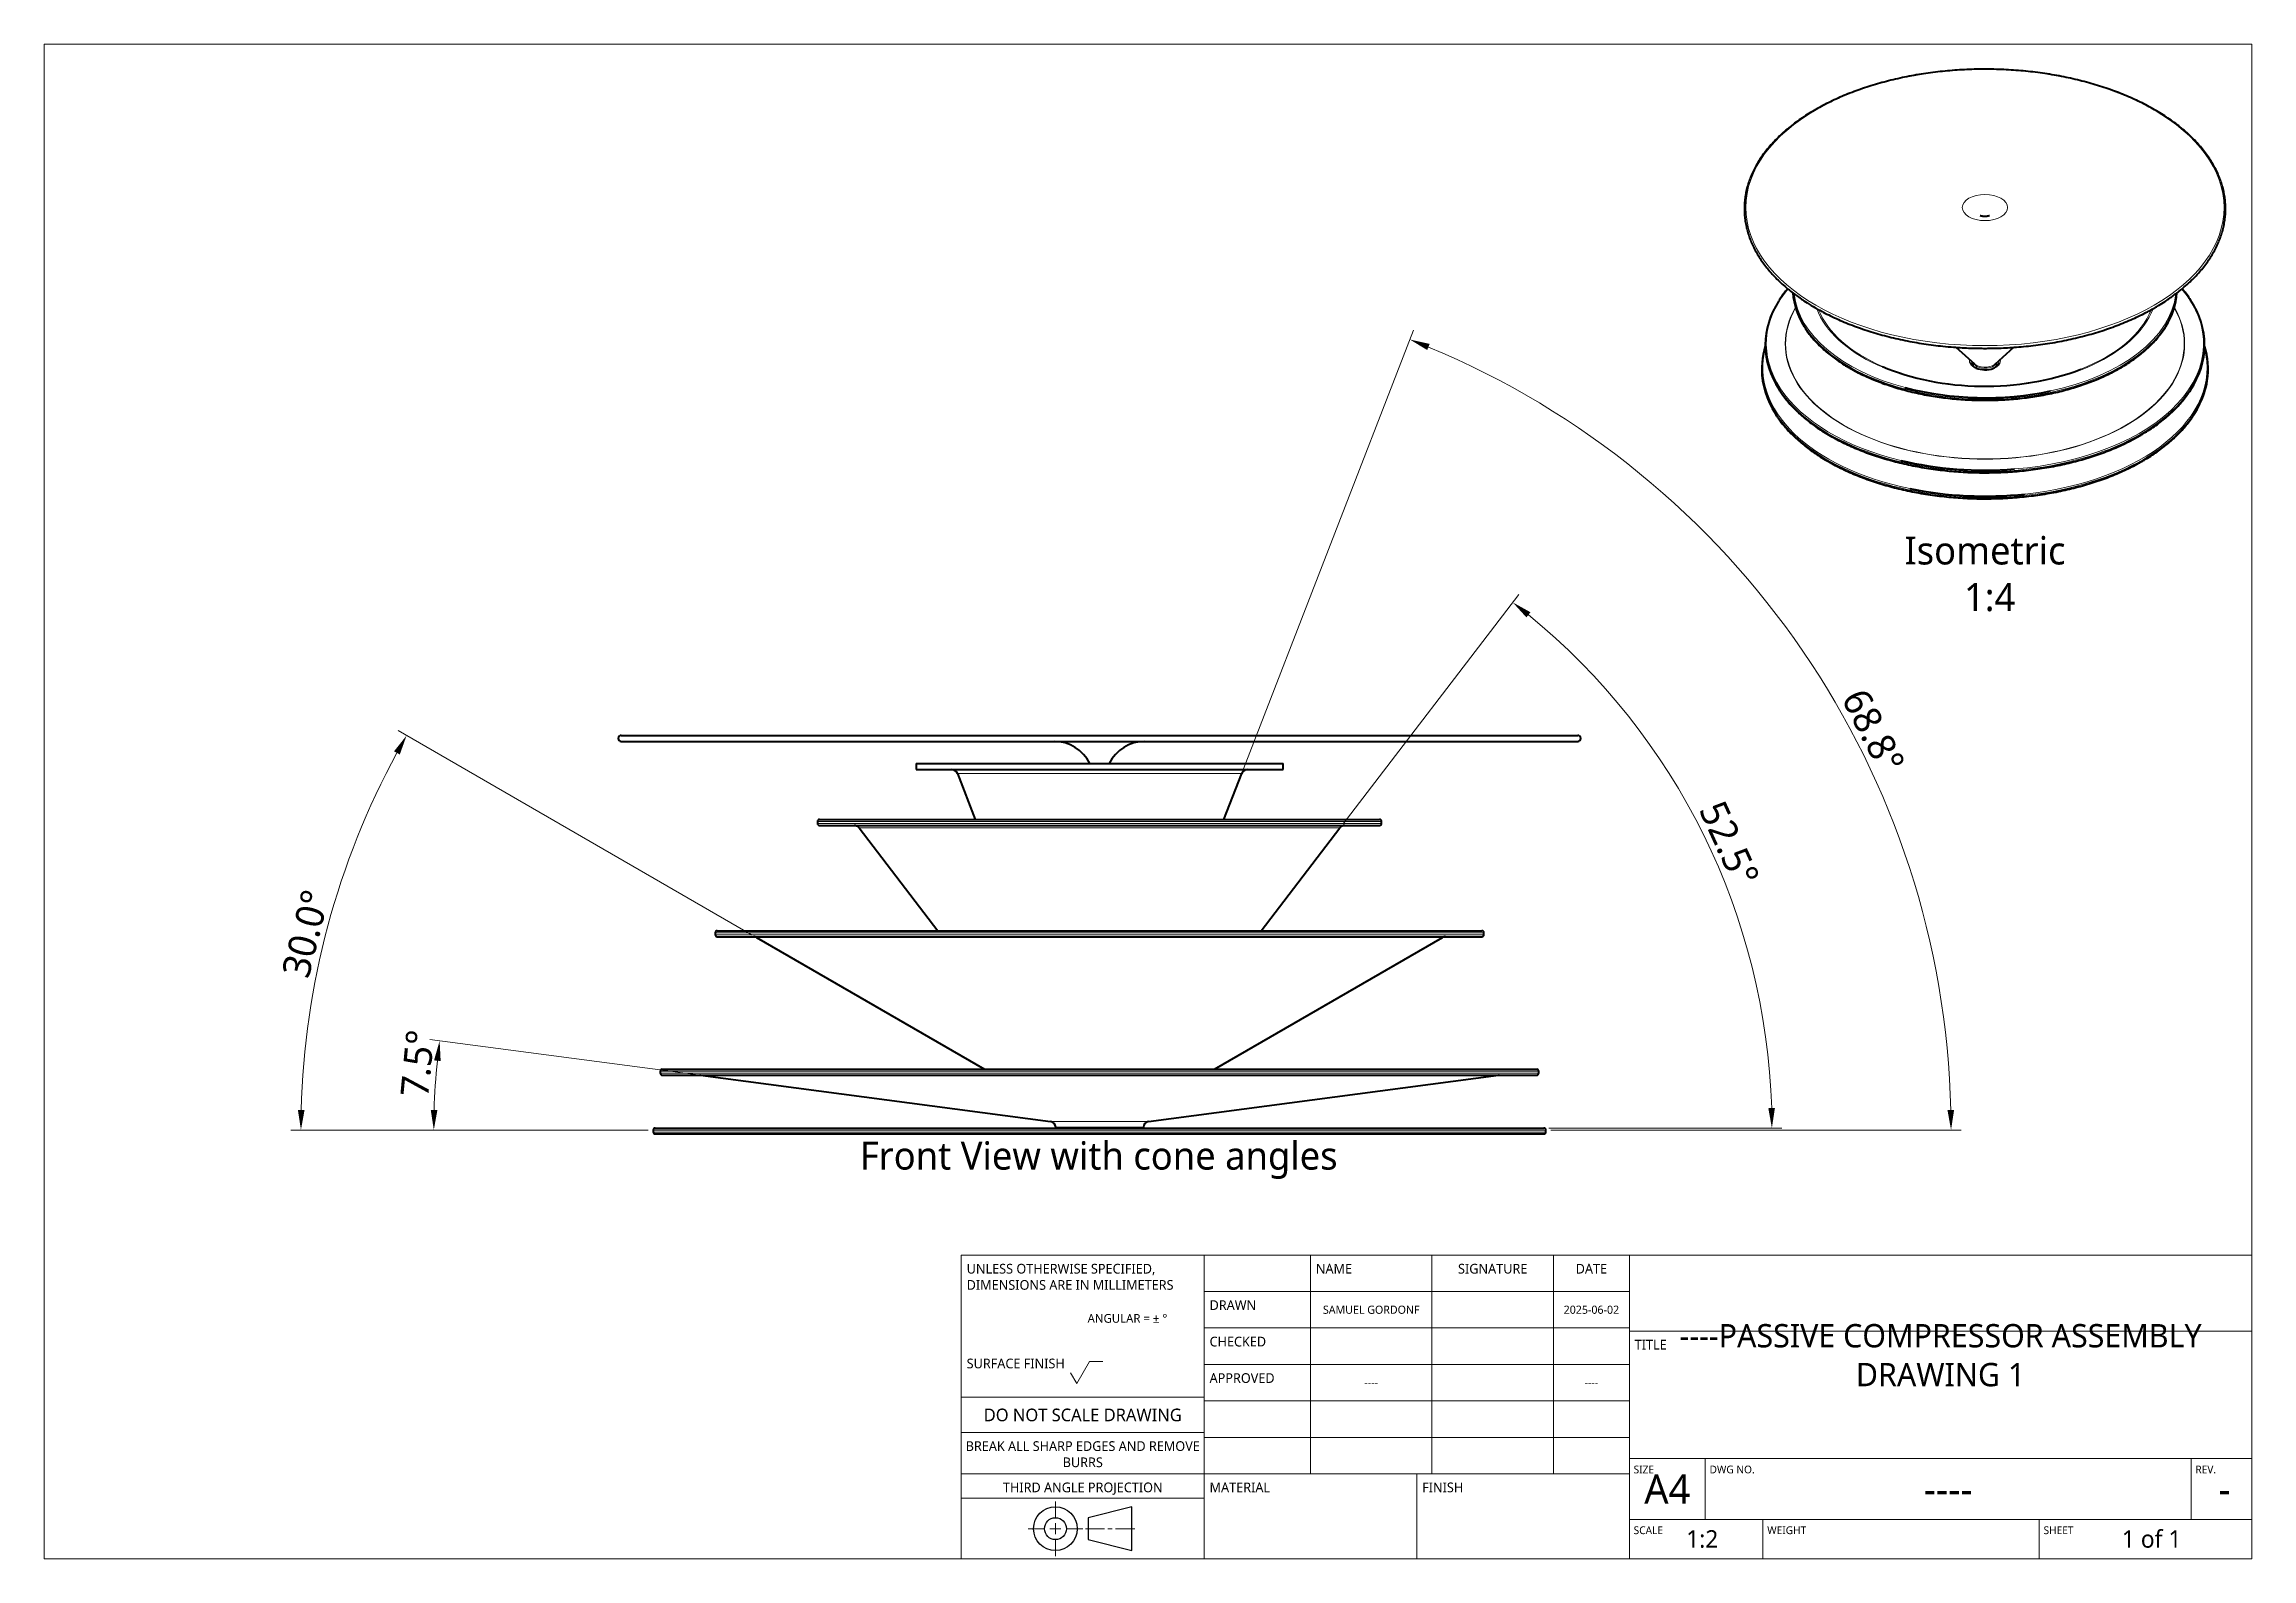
# Model space of a CAD drawing. Header units: millimetres. Extents: x 20 to 297, y 10 to 200.
import ezdxf

# ---------------------------------------------------------------- set-up
doc = ezdxf.new("R2010")
doc.units = ezdxf.units.MM
doc.header["$LTSCALE"] = 12.7
doc.header["$PDMODE"] = 33
doc.header["$PDSIZE"] = 1
for name, color, linetype, lineweight in [('ANNOTATION_TEXT', 7, 'Continuous', 25), ('BORDER_FRAME', 7, 'Continuous', 15), ('TANGENT_LINES', 7, 'Continuous', 15), ('TITLE_BLOCK', 7, 'Continuous', 15), ('Visible', 7, 'Continuous', 40)]:
    doc.layers.add(name, color=color, linetype=linetype, lineweight=lineweight)
doc.styles.add('Onshape-Standard', font='NotoSans-Regular.ttf')
doc.styles.add('Onshape-Standard-Dimension', font='')
doc.styles.add('Onshape-Standard-Fields', font='')
doc.styles.add('Onshape-Standard-NoteStyle', font='Noto Sans', dxfattribs={"height": 3.5})
doc.styles.add('Onshape-Standard-View-Label', font='NotoSans-Regular.ttf', dxfattribs={"height": 3.5})
doc.styles.get('Onshape-Standard-Dimension').set_extended_font_data('Noto Sans')
doc.styles.get('Onshape-Standard-Fields').set_extended_font_data('Noto Sans')
doc.dimstyles.new('Onshape-ISO-25$2', dxfattribs={"dimtxt": 3.5, "dimasz": 2.5, "dimexe": 1.25, "dimexo": 0.625, "dimtad": 1, "dimdsep": 46, "dimtxsty": 'Onshape-Standard-Dimension', "dimcen": 2.5, "dimclrd": 7, "dimclre": 7, "dimclrt": 7, "dimadec": 1, "dimazin": 0, "dimtfac": 1, "dimtmove": 0, "dimatfit": 3, "dimfxl": 0, "dimlwd": 13, "dimlwe": 13, "dimarcsym": 0})

# ---------------------------------------------------------------- blocks, each defined once
blk = doc.blocks.new('*D1')
at = {"layer": 'ANNOTATION_TEXT', "color": 7, "lineweight": 13}
for p, q in [((101.73, 70.74), (68.38, 75.13)), ((95.79, 63.79), (67.64, 63.79))]:
    blk.add_line(p, q, dxfattribs=at)
blk.add_arc((154.51, 63.79), 85.62, 174.173, 178.327, dxfattribs=at)
at = {"layer": 'ANNOTATION_TEXT', "color": 7}
for points in [[(69.75, 72.44), (68.92, 72.53), (69.62, 74.97)], [(68.51, 66.3), (69.34, 66.29), (68.89, 63.79)]]:
    blk.add_solid(points, dxfattribs=at)
at = {"layer": 'Defpoints', "color": 0}
for p in [(102.35, 70.66), (68.97, 67.53), (96.42, 63.79), (146.26, 64.88), (208.42, 63.79)]:
    blk.add_point(p, dxfattribs=at)
at = {"layer": 'ANNOTATION_TEXT', "color": 7, "insert": (66.86, 72.15), "char_height": 3.5, "attachment_point": 5, "rotation": 84.5505, "style": 'Onshape-Standard-Dimension'}
blk.add_mtext('7.5%%d', dxfattribs=at)
blk = doc.blocks.new('*D2')
at = {"layer": 'ANNOTATION_TEXT', "color": 7, "lineweight": 13}
for p, q in [((108.83, 88.25), (64.4, 113.9)), ((95.79, 63.79), (50.97, 63.79))]:
    blk.add_line(p, q, dxfattribs=at)
blk.add_arc((151.2, 63.79), 98.97, 151.4473, 178.5527, dxfattribs=at)
at = {"layer": 'ANNOTATION_TEXT', "color": 7}
for points in [[(64.62, 110.89), (63.9, 111.3), (65.48, 113.28)], [(51.84, 66.3), (52.67, 66.29), (52.22, 63.79)]]:
    blk.add_solid(points, dxfattribs=at)
at = {"layer": 'Defpoints', "color": 0}
for p in [(58.19, 97.64), (109.37, 87.94), (137.99, 71.42), (96.42, 63.79), (208.42, 63.79)]:
    blk.add_point(p, dxfattribs=at)
at = {"layer": 'ANNOTATION_TEXT', "color": 7, "insert": (52.83, 88.42), "char_height": 3.5, "attachment_point": 5, "rotation": 75.9461, "style": 'Onshape-Standard-Dimension'}
blk.add_mtext('30.0%%d', dxfattribs=at)
blk = doc.blocks.new('*D3')
at = {"layer": 'ANNOTATION_TEXT', "color": 7, "lineweight": 13}
for p, q in [((182.97, 102.19), (205.04, 130.96)), ((208.79, 64.04), (238.03, 64.04))]:
    blk.add_line(p, q, dxfattribs=at)
blk.add_arc((153.69, 64.04), 83.1, 1.7239, 50.7761, dxfattribs=at)
at = {"layer": 'ANNOTATION_TEXT', "color": 7}
for points in [[(206.49, 128.74), (205.98, 128.09), (204.27, 129.97)], [(236.33, 66.53), (237.16, 66.55), (236.78, 64.04)]]:
    blk.add_solid(points, dxfattribs=at)
at = {"layer": 'Defpoints', "color": 0}
for p in [(221.76, 111.7), (182.59, 101.7), (172.68, 88.79), (96.67, 64.04), (208.17, 64.04)]:
    blk.add_point(p, dxfattribs=at)
at = {"layer": 'ANNOTATION_TEXT', "color": 7, "insert": (231.42, 99.71), "char_height": 3.5, "attachment_point": 5, "rotation": 294.6529, "style": 'Onshape-Standard-Dimension'}
blk.add_mtext('52.5%%d', dxfattribs=at)
blk = doc.blocks.new('*D4')
at = {"layer": 'ANNOTATION_TEXT', "color": 7, "lineweight": 13}
for p, q in [((170.48, 109.1), (191.82, 164.11)), ((209.04, 63.79), (260.51, 63.79))]:
    blk.add_line(p, q, dxfattribs=at)
blk.add_arc((152.91, 63.79), 106.35, 1.3469, 67.4531, dxfattribs=at)
at = {"layer": 'ANNOTATION_TEXT', "color": 7}
for points in [[(193.84, 162.4), (193.53, 161.63), (191.36, 162.95)], [(258.81, 66.29), (259.64, 66.3), (259.26, 63.79)]]:
    blk.add_solid(points, dxfattribs=at)
at = {"layer": 'Defpoints', "color": 0}
for p in [(226.96, 140.12), (170.25, 108.52), (168.01, 102.74), (96.42, 63.79), (208.42, 63.79)]:
    blk.add_point(p, dxfattribs=at)
at = {"layer": 'ANNOTATION_TEXT', "color": 7, "insert": (249.49, 113.83), "char_height": 3.5, "attachment_point": 5, "rotation": 297.3851, "style": 'Onshape-Standard-Dimension'}
blk.add_mtext('68.8%%d', dxfattribs=at)

msp = doc.modelspace()

# ---------------------------------------------------------------- linework, layer by layer
at = {"layer": 'BORDER_FRAME'}
for p, q in [((20, 10), (20, 200)), ((20, 200), (297, 200)), ((297, 200), (297, 10)), ((297, 10), (20, 10))]:
    msp.add_line(p, q, dxfattribs=at)
at = {"layer": 'TANGENT_LINES'}
for p, q in [((170.2534, 108.5171), (134.5786, 108.5171)), ((117.0218, 102.4923), (187.8103, 102.4923)), ((117.0218, 102.2423), (187.8103, 102.2423)), ((182.5851, 101.6988), (122.2469, 101.6988)), ((104.1949, 88.5414), (200.6372, 88.5414)), ((104.1949, 88.2914), (200.6372, 88.2914)), ((195.4631, 87.9409), (109.3689, 87.9409)), ((97.301, 71.165), (207.531, 71.165)), ((97.301, 70.915), (207.531, 70.915)), ((202.4823, 70.6586), (102.3497, 70.6586)), ((96.416, 63.7914), (208.416, 63.7914)), ((146.2639, 64.8772), (158.5681, 64.8772)), ((157.916, 64.1336), (146.916, 64.1336)), ((96.416, 63.5414), (208.416, 63.5414))]:
    msp.add_line(p, q, dxfattribs=at)
for major_axis in [(-30, 0), (-2.8467, 0)]:
    msp.add_ellipse((263.5114, 179.5053), major_axis=major_axis, ratio=0.57735027, dxfattribs=at)
for centre, major_axis, start_param, end_param in [((263.5114, 162.4093), (-27.4325, 0), 5.83428159, 7.45876723), ((263.5114, 162.4093), (-27.4325, 0), 1.70663779, 3.59049944), ((263.5114, 162.4093), (-25.0575, 0), 5.96170411, 9.74625916), ((263.5114, 162.4067), (-25.0086, 0), 5.96531156, 9.74265171), ((263.5114, 169.5032), (-23.9856, 0), 0.06055819, 1.14028101), ((263.5114, 169.5032), (-21.6106, 0), 0.21713925, 2.92363954), ((263.5114, 169.4622), (-21.4231, 0), 0.22619185, 0.92702226), ((263.5114, 169.5032), (-23.9856, 0), 1.92065553, 3.08086306), ((263.5114, 169.4622), (-21.4231, 0), 2.16658748, 2.9149459), ((263.5114, 169.4011), (-24.1106, 0), 0.34531652, 2.79513637), ((263.5114, 169.2991), (-24.1106, 0), 0.34531652, 2.79513637), ((263.5114, 159.399), (-27.875, 0), 6.1304602, 7.50878281), ((263.5114, 159.399), (-27.875, 0), 1.752161, 3.29431777), ((263.5114, 160.2766), (-1.9375, 0), 6.14047864, 7.24468823), ((263.5114, 160.0114), (-1.75, 0), 6.05114466, 6.28872503), ((263.5114, 160.4), (-1.5775, 0), 0.57350801, 2.43477854), ((263.5114, 160.2766), (-1.9375, 0), 2.13404108, 3.28429932), ((263.5114, 160.0114), (-1.75, 0), 3.12948798, 3.3736333), ((263.5114, 162.3073), (-27.5575, 0), 0.35516532, 2.78153633), ((263.5114, 162.2052), (-27.5575, 0), 0.35516532, 2.78153633), ((263.5114, 159.297), (-28, 0), 0.35129393, 2.78096718), ((263.5114, 159.1949), (-28, 0), 0.35129393, 2.78096718)]:
    msp.add_ellipse(centre, major_axis=major_axis, ratio=0.57735027, start_param=start_param, end_param=end_param, dxfattribs=at)
at = {"layer": 'TANGENT_LINES', "extrusion": (0, 0, -1)}
msp.add_ellipse((263.5114, 160.2137), major_axis=(1.5, 0), ratio=0.57735027, start_param=0.21063787, end_param=2.93095478, dxfattribs=at)
at = {"layer": 'TITLE_BLOCK'}
for p, q in [((135.075, 10), (135.075, 48.1)), ((135.075, 48.1), (165.555, 48.1)), ((165.555, 10), (165.555, 48.1)), ((165.555, 48.1), (218.895, 48.1)), ((178.89, 20.668), (178.89, 48.1)), ((194.13, 20.668), (194.13, 48.1)), ((209.37, 20.668), (209.37, 48.1)), ((218.895, 10), (218.895, 48.1)), ((218.895, 48.1), (297, 48.1)), ((165.555, 43.528), (218.895, 43.528)), ((165.555, 38.956), (218.895, 38.956)), ((218.895, 38.575), (297, 38.575)), ((148.791, 33.3172), (149.553, 31.9974)), ((149.553, 31.9974), (151.1532, 34.769)), ((151.1532, 34.769), (152.8296, 34.769)), ((165.555, 34.384), (218.895, 34.384)), ((135.075, 30.2692), (165.555, 30.2692)), ((165.555, 29.812), (218.895, 29.812)), ((135.075, 25.8496), (165.555, 25.8496)), ((165.555, 25.24), (218.895, 25.24)), ((218.895, 22.573), (297, 22.573)), ((228.42, 14.953), (228.42, 22.573)), ((289.38, 14.953), (289.38, 22.573)), ((135.075, 20.668), (165.555, 20.668)), ((165.555, 20.668), (218.895, 20.668)), ((192.225, 10), (192.225, 20.668)), ((135.075, 17.62), (165.555, 17.62)), ((218.895, 14.953), (297, 14.953)), ((235.659, 10), (235.659, 14.953)), ((270.33, 10), (270.33, 14.953)), ((135.075, 10), (165.555, 10))]:
    msp.add_line(p, q, dxfattribs=at)
at = {"layer": 'TITLE_BLOCK', "lineweight": 15}
for p, q in [((146.886, 15.1511), (146.886, 17.2085)), ((146.886, 14.4653), (146.886, 13.0937)), ((145.5144, 13.7795), (143.457, 13.7795)), ((147.5718, 13.7795), (146.2002, 13.7795)), ((146.886, 12.4079), (146.886, 10.3505)), ((148.2576, 13.7795), (150.315, 13.7795)), ((153.0582, 13.7795), (150.6579, 13.7795)), ((154.0183, 13.7795), (153.4697, 13.7795)), ((154.4298, 13.7795), (156.8301, 13.7795))]:
    msp.add_line(p, q, dxfattribs=at)
at = {"layer": 'TITLE_BLOCK', "lineweight": 30}
for p, q in [((156.4872, 16.5227), (151.0008, 15.1511)), ((151.0008, 15.1511), (151.0008, 12.4079)), ((156.4872, 11.0363), (156.4872, 16.5227)), ((151.0008, 12.4079), (156.4872, 11.0363))]:
    msp.add_line(p, q, dxfattribs=at)
for radius in [2.7432, 1.3716]:
    msp.add_circle((146.886, 13.7795), radius, dxfattribs=at)
at = {"layer": 'Visible'}
for p, q in [((238.7562, 169.3236), (238.8165, 169.2738)), ((288.2082, 169.2753), (288.2651, 169.3224)), ((239.443, 168.776), (239.5904, 168.6641)), ((240.1598, 168.2485), (240.4932, 168.0167)), ((242.425, 166.8163), (242.6531, 166.6887)), ((284.5844, 166.8087), (284.8184, 166.9423)), ((286.5286, 168.016), (286.8627, 168.2483)), ((287.4293, 168.6617), (287.5882, 168.7824)), ((235.9539, 162.3073), (235.9539, 162.2052)), ((259.8741, 161.9726), (262.1863, 159.9059)), ((264.8365, 159.9059), (267.1474, 161.9714)), ((291.0689, 162.2052), (291.0689, 162.3073)), ((235.5114, 159.297), (235.5114, 159.1949)), ((262.0114, 160.0622), (262.0114, 159.5994)), ((264.5548, 159.3403), (264.5227, 159.3282)), ((265.0114, 159.5983), (265.0114, 160.0622)), ((291.5114, 159.1949), (291.5114, 159.297)), ((92.416, 113.2914), (212.416, 113.2914)), ((92.416, 112.5414), (212.416, 112.5414)), ((129.3929, 109.7459), (129.3929, 108.9959)), ((129.3929, 109.7459), (175.4391, 109.7459)), ((129.3929, 108.9959), (175.4391, 108.9959)), ((134.5786, 108.5171), (136.8186, 102.7423)), ((168.0135, 102.7423), (170.2534, 108.5171)), ((175.4391, 108.9959), (175.4391, 109.7459)), ((117.0218, 102.4923), (117.0218, 102.2423)), ((117.2718, 102.7423), (187.5603, 102.7423)), ((187.8103, 102.2423), (187.8103, 102.4923)), ((117.2718, 101.9923), (187.5603, 101.9923)), ((122.2469, 101.6988), (132.1512, 88.7914)), ((172.6809, 88.7914), (182.5851, 101.6988)), ((104.4449, 88.7914), (200.3872, 88.7914)), ((104.1949, 88.5414), (104.1949, 88.2914)), ((104.4449, 88.0414), (200.3872, 88.0414)), ((109.3689, 87.9409), (137.9925, 71.415)), ((166.8395, 71.415), (195.4631, 87.9409)), ((200.6372, 88.2914), (200.6372, 88.5414)), ((97.301, 71.165), (97.301, 70.915)), ((97.551, 71.415), (207.281, 71.415)), ((97.551, 70.665), (207.281, 70.665)), ((102.3497, 70.6586), (146.2639, 64.8772)), ((158.5681, 64.8772), (202.4823, 70.6586)), ((207.531, 70.915), (207.531, 71.165)), ((96.416, 63.7914), (96.416, 63.5414)), ((96.666, 64.0414), (208.166, 64.0414)), ((146.916, 64.1336), (146.916, 64.0414)), ((157.916, 64.0414), (157.916, 64.1336)), ((208.416, 63.5414), (208.416, 63.7914)), ((96.666, 63.2914), (208.166, 63.2914))]:
    msp.add_line(p, q, dxfattribs=at)
for centre, radius, start, end in [((252.9172, 186.3787), 22.1677, 230.4989, 232.5671), ((274.0051, 186.5052), 22.3293, 307.467235, 309.499647), ((253.8572, 187.6136), 23.7197, 233.024483, 234.727388), ((263.4996, 213.6073), 51.7629, 265.983392, 268.324646), ((263.5106, 213.925), 52.0808, 268.322815, 269.588241), ((263.5114, 213.9918), 52.1477, 269.587875, 270.412128), ((263.5121, 213.9295), 52.0853, 270.411817, 271.677563), ((263.5227, 213.6179), 51.7736, 271.676025, 274.014604), ((262.9325, 160.7384), 1.4681, 231.397583, 244.084146), ((263.8777, 161.1259), 1.9097, 290.76707, 299.793197), ((92.416, 112.9164), 0.375, 90, 270), ((146.7226, 107.5414), 5, 26.162226, 90), ((158.1095, 107.5414), 5, 90, 153.837774), ((212.416, 112.9164), 0.375, 270, 90), ((133.8794, 108.2459), 0.75, 21.2, 90), ((170.9527, 108.2459), 0.75, 90, 158.8), ((117.2718, 102.4923), 0.25, 90, 180), ((187.5603, 102.4923), 0.25, 0, 90), ((117.2718, 102.2423), 0.25, 180, 270), ((121.6519, 101.2423), 0.75, 37.5, 90), ((183.1801, 101.2423), 0.75, 90, 142.5), ((187.5603, 102.2423), 0.25, 270, 0), ((104.4449, 88.5414), 0.25, 90, 180), ((200.3872, 88.5414), 0.25, 0, 90), ((104.4449, 88.2914), 0.25, 180, 270), ((108.9939, 87.2914), 0.75, 60, 90), ((195.8381, 87.2914), 0.75, 90, 120), ((200.3872, 88.2914), 0.25, 270, 0), ((97.551, 71.165), 0.25, 90, 180), ((97.551, 70.915), 0.25, 180, 270), ((102.2518, 69.915), 0.75, 82.5, 90), ((202.5802, 69.915), 0.75, 90, 97.5), ((207.281, 71.165), 0.25, 0, 90), ((207.281, 70.915), 0.25, 270, 0), ((96.666, 63.7914), 0.25, 90, 180), ((146.166, 64.1336), 0.75, 0, 82.5), ((158.666, 64.1336), 0.75, 97.5, 180), ((208.166, 63.7914), 0.25, 0, 90), ((96.666, 63.5414), 0.25, 180, 270), ((208.166, 63.5414), 0.25, 270, 0)]:
    msp.add_arc(centre, radius, start, end, dxfattribs=at)
for centre, major_axis, start_param, end_param in [((263.5114, 162.3073), (-27.5575, 0), 5.9295079, 6.63835063), ((263.5114, 169.2991), (-24.1106, 0), 0.03677221, 0.34531652), ((263.5114, 169.4011), (-24.1106, 0), 0.04481566, 0.34531652), ((263.5114, 169.2991), (-24.1106, 0), 2.79513637, 3.10448835), ((263.5114, 169.4011), (-24.1106, 0), 2.79513637, 3.09648008), ((263.5114, 162.3073), (-27.5575, 0), 2.78153633, 3.5009862), ((263.5114, 159.297), (-28, 0), 6.10514576, 6.63447923), ((263.5114, 162.2052), (-27.5575, 0), 0, 0.35516532), ((263.5114, 162.2052), (-27.5575, 0), 2.78153633, 3.14159265), ((263.5114, 159.297), (-28, 0), 2.78096718, 3.3196322), ((263.5114, 159.1949), (-28, 0), 0, 0.35129393), ((263.5114, 169.4622), (-21.4231, 0), 0.92702226, 2.16658748), ((263.5114, 160.2766), (-1.9375, 0), 0.96150292, 2.13404108), ((263.5114, 160.4), (-1.5775, 0), 2.43477854, 2.56808465), ((263.5114, 159.0928), (-1.75, 0), 3.66579953, 3.68269218), ((263.5114, 159.1949), (-28, 0), 2.78096718, 3.14159265), ((263.5114, 169.5032), (-23.9856, 0), 1.14028101, 1.92065553), ((263.5114, 162.4093), (-27.4325, 0), 1.17558192, 1.70663779), ((263.5114, 159.399), (-27.875, 0), 1.2255975, 1.752161)]:
    msp.add_ellipse(centre, major_axis=major_axis, ratio=0.57735027, start_param=start_param, end_param=end_param, dxfattribs=at)
for points, knots in [([(288.2651, 169.3224), (288.2978, 169.3493), (288.4072, 169.4394), (289.1139, 170.0541), (289.6976, 170.6247), (290.3039, 171.2653), (290.848, 171.905), (291.351, 172.5613), (291.8061, 173.2281), (292.214, 173.9055), (292.5738, 174.592), (292.8849, 175.2866), (293.1467, 175.9879), (293.3588, 176.6948), (293.5209, 177.406), (293.6328, 178.1203), (293.6943, 178.8365), (293.7053, 179.5534), (293.666, 180.2698), (293.5763, 180.9846), (293.4364, 181.6965), (293.2466, 182.4045), (293.0071, 183.1074), (292.7184, 183.8039), (292.3808, 184.4931), (291.9949, 185.1737), (291.5614, 185.8445), (291.081, 186.5045), (290.5544, 187.1524), (289.9825, 187.7872), (289.3665, 188.4078), (288.7072, 189.0132), (288.0058, 189.6023), (287.2636, 190.1742), (286.4817, 190.7278), (285.6616, 191.2623), (284.8045, 191.7769), (283.912, 192.2706), (282.9856, 192.7426), (282.0268, 193.1922), (281.0372, 193.6187), (280.0185, 194.0213), (278.9723, 194.3994), (277.9005, 194.7525), (276.8047, 195.0798), (275.6869, 195.3809), (274.5488, 195.6553), (273.3924, 195.9026), (272.2196, 196.1223), (271.0323, 196.3141), (269.8326, 196.4777), (268.6223, 196.6128), (267.4036, 196.7192), (266.1784, 196.7967), (264.9488, 196.8452), (263.7168, 196.8646), (262.4844, 196.8549), (261.2538, 196.8161), (260.0269, 196.7483), (258.8058, 196.6515), (257.5925, 196.5259), (256.389, 196.3718), (255.1974, 196.1894), (254.0196, 195.9789), (252.8576, 195.7408), (251.7132, 195.4754), (250.5884, 195.1831), (249.4852, 194.8645), (248.4052, 194.52), (247.3502, 194.1502), (246.3222, 193.7556), (245.3227, 193.337), (244.3534, 192.895), (243.416, 192.4304), (242.5119, 191.9438), (241.6428, 191.436), (240.8101, 190.908), (240.0151, 190.3605), (239.2593, 189.7944), (238.5439, 189.2106), (237.8701, 188.6102), (237.2391, 187.9941), (236.6521, 187.3633), (236.1099, 186.7189), (235.6136, 186.0619), (235.1641, 185.3936), (234.762, 184.7151), (234.4082, 184.0274), (234.1031, 183.332), (233.8474, 182.6299), (233.6414, 181.9224), (233.4855, 181.2108), (233.3798, 180.4962), (233.3245, 179.7799), (233.3196, 179.063), (233.3652, 178.3467), (233.461, 177.6322), (233.607, 176.9206), (233.803, 176.2132), (234.0485, 175.5111), (234.3433, 174.8154), (234.6868, 174.1272), (235.0786, 173.4477), (235.5178, 172.7783), (236.0044, 172.1194), (236.5351, 171.4742), (237.1179, 170.8364), (237.7185, 170.2354), (238.3897, 169.6298), (238.6481, 169.4139), (238.7562, 169.3236)], [0, 0, 0, 0, 0.00391829, 0.01313923, 0.02225423, 0.03126414, 0.0401707, 0.04897667, 0.05768586, 0.06630324, 0.07483497, 0.08328846, 0.09167236, 0.09999654, 0.10827199, 0.11651071, 0.12472549, 0.13292968, 0.14113694, 0.14936062, 0.15761394, 0.16590957, 0.17425931, 0.18267389, 0.19116283, 0.19973438, 0.20839547, 0.21715174, 0.22600758, 0.23496626, 0.24402996, 0.25319988, 0.26247637, 0.27185898, 0.28134656, 0.29093734, 0.30062899, 0.31041867, 0.32030314, 0.33027878, 0.34034165, 0.3504875, 0.36071181, 0.37100985, 0.38137668, 0.39180718, 0.4022961, 0.41283803, 0.42342745, 0.43405876, 0.44472626, 0.45542418, 0.46614671, 0.47688797, 0.48764208, 0.4984031, 0.5091651, 0.51992215, 0.53066831, 0.54139768, 0.55210437, 0.56278256, 0.57342646, 0.58403034, 0.59458859, 0.60509564, 0.61554607, 0.62593458, 0.636256, 0.64650535, 0.65667783, 0.66676888, 0.67677418, 0.68668971, 0.69651175, 0.70623699, 0.71586251, 0.7253859, 0.73480521, 0.74411915, 0.75332707, 0.7624291, 0.77142621, 0.78032025, 0.78911411, 0.79781174, 0.80641824, 0.81493995, 0.8233844, 0.83176041, 0.84007799, 0.84834827, 0.85658334, 0.8647961, 0.87299994, 0.8812085, 0.88943512, 0.89769297, 0.90599463, 0.91435177, 0.922775, 0.93127366, 0.93985586, 0.94852836, 0.95729663, 0.96616495, 0.97513643, 0.98421312, 0.99339613, 1, 1, 1, 1]), ([(264.1034, 178.4855), (264.1, 178.4838), (264.0898, 178.4787), (264.0354, 178.4572), (263.948, 178.4319), (263.8234, 178.4063), (263.6722, 178.3882), (263.5046, 178.3817), (263.3348, 178.3893), (263.1795, 178.4094), (263.0518, 178.4377), (262.9687, 178.4635), (262.9231, 178.4835), (262.92, 178.4851), (262.9194, 178.4855)], [0, 0, 0, 0, 0.03274765, 0.09872175, 0.18474431, 0.28505913, 0.39517724, 0.51070683, 0.62703976, 0.73890187, 0.84055815, 0.92560633, 0.98441095, 1, 1, 1, 1]), ([(238.7566, 169.3272), (238.7104, 169.2721), (238.5816, 169.1184), (238.1364, 168.5646), (237.6905, 167.8904), (237.6739, 167.8639), (237.6715, 167.8601)], [0, 0, 0, 0, 0.20572055, 0.57427403, 0.93856887, 1, 1, 1, 1]), ([(289.2959, 167.946), (289.2041, 168.0852), (289.0016, 168.3919), (288.5267, 169.0174), (288.3438, 169.2349), (288.2678, 169.3253)], [0, 0, 0, 0, 0.32678656, 0.72021035, 1, 1, 1, 1]), ([(240.4932, 168.0167), (240.533, 167.9895), (240.6659, 167.8986), (241.4478, 167.3813), (242.3041, 166.8843), (242.4008, 166.8299), (242.425, 166.8163)], [0, 0, 0, 0, 0.15404701, 0.51423882, 0.87820199, 1, 1, 1, 1]), ([(242.6531, 166.6887), (242.8307, 166.5913), (243.2336, 166.3704), (244.1686, 165.8972), (245.1117, 165.4607), (246.1103, 165.0343), (247.131, 164.6354), (248.1808, 164.2601), (249.2556, 163.9103), (250.3542, 163.5861), (251.4746, 163.2883), (252.6152, 163.0171), (253.7731, 162.7733), (254.9501, 162.5568), (256.13, 162.3691), (257.3649, 162.2066), (258.4499, 162.0838), (259.7427, 161.9802), (259.8497, 161.9731), (259.8739, 161.9715)], [0, 0, 0, 0, 0.04681698, 0.10615043, 0.16602774, 0.22642498, 0.28731649, 0.34867505, 0.4104721, 0.47267789, 0.53526165, 0.59819168, 0.66143553, 0.72496006, 0.78873156, 0.85271581, 0.91687822, 0.98118384, 1, 1, 1, 1]), ([(267.1474, 161.9714), (267.554, 162.0028), (268.3667, 162.0654), (269.5787, 162.1961), (270.7808, 162.3533), (271.9708, 162.5393), (273.1468, 162.7531), (274.3068, 162.9947), (275.4488, 163.2634), (276.571, 163.5589), (277.6716, 163.8808), (278.7485, 164.2284), (279.8005, 164.6014), (280.8241, 164.9984), (281.8239, 165.4219), (282.7748, 165.8592), (283.7114, 166.329), (284.1586, 166.5733), (284.3624, 166.6846)], [0, 0, 0, 0, 0.06529833, 0.13048499, 0.19549368, 0.26028925, 0.32483691, 0.38910241, 0.45305206, 0.51665286, 0.5798726, 0.64267999, 0.7050448, 0.766938, 0.82833193, 0.88920051, 0.94951944, 1, 1, 1, 1]), ([(284.3624, 166.6846), (284.4531, 166.7353), (284.5664, 166.7985), (284.5814, 166.807), (284.5844, 166.8087)], [0, 0, 0, 0, 0.80143621, 1, 1, 1, 1]), ([(284.8184, 166.9423), (284.954, 167.0208), (285.2749, 167.2064), (286.1121, 167.7321), (286.4062, 167.9326), (286.5286, 168.016)], [0, 0, 0, 0, 0.2991593, 0.70822137, 1, 1, 1, 1]), ([(286.8627, 168.2483), (286.8743, 168.2563), (286.9244, 168.2913), (287.2098, 168.5007), (287.4293, 168.6617)], [0, 0, 0, 0, 0.23080356, 1, 1, 1, 1]), ([(240.8356, 164.5455), (240.8378, 164.5419), (240.8525, 164.5175), (241.2818, 163.8608), (241.6767, 163.3598), (242.1833, 162.7646), (242.7165, 162.2123), (243.2981, 161.667), (243.9206, 161.1399), (244.5844, 160.6294), (245.2876, 160.1373), (246.0289, 159.6644), (246.8066, 159.2117), (247.6191, 158.7802), (248.4647, 158.3707), (249.3416, 157.9841), (250.248, 157.6212), (251.1821, 157.2827), (252.1418, 156.9692), (253.1251, 156.6816), (254.1301, 156.4202), (255.1545, 156.1857), (256.1964, 155.9785), (257.2535, 155.7991), (258.3235, 155.6478), (259.4044, 155.5249), (260.4938, 155.4308), (261.5895, 155.3655), (262.6892, 155.3292), (263.7906, 155.3221), (264.8915, 155.344), (265.9894, 155.395), (267.0822, 155.4749), (268.1676, 155.5836), (269.2432, 155.7209), (270.307, 155.8865), (271.3566, 156.0801), (272.3899, 156.3011), (273.4047, 156.5493), (274.3989, 156.8241), (275.3705, 157.1249), (276.3175, 157.4512), (277.2375, 157.802), (278.1304, 158.1776), (278.9873, 158.574), (279.818, 158.9944), (280.3006, 159.2668), (280.5343, 159.3987)], [0, 0, 0, 0, 0.00329618, 0.02271931, 0.04238516, 0.06230476, 0.08248563, 0.10293211, 0.12364571, 0.14462541, 0.16586798, 0.18736824, 0.2091193, 0.23111275, 0.25333896, 0.2757872, 0.29844577, 0.32130211, 0.34434296, 0.36755441, 0.39092204, 0.41443093, 0.43806581, 0.46181104, 0.48565073, 0.50956876, 0.5335488, 0.55757441, 0.58162905, 0.60569609, 0.62975891, 0.65380084, 0.67780531, 0.7017558, 0.72563594, 0.74942952, 0.77312052, 0.79669319, 0.82013207, 0.8434221, 0.86654861, 0.88949747, 0.91225511, 0.93480867, 0.95714607, 0.97925615, 1, 1, 1, 1]), ([(280.5343, 159.3987), (280.6587, 159.4711), (280.9532, 159.6422), (281.7032, 160.1148), (282.3873, 160.5927), (283.0598, 161.1056), (283.684, 161.631), (284.269, 162.1755), (284.8061, 162.7283), (285.3137, 163.3192), (285.7209, 163.8346), (286.1454, 164.4773), (286.1723, 164.5215), (286.1778, 164.5305)], [0, 0, 0, 0, 0.07682945, 0.18178829, 0.28550004, 0.38793546, 0.48907878, 0.58892503, 0.68748135, 0.78476836, 0.88082161, 0.97569302, 1, 1, 1, 1]), ([(262.0165, 159.5911), (262.0017, 159.603), (261.9639, 159.6335), (261.8537, 159.7499), (261.7924, 159.8528), (261.7622, 159.9612), (261.7617, 159.9951), (261.7614, 160.0085)], [0, 0, 0, 0, 0.16483482, 0.42109635, 0.65189482, 0.86332626, 1, 1, 1, 1]), ([(262.4333, 159.354), (262.3823, 159.3763), (262.3119, 159.4071), (262.2954, 159.4156), (262.2909, 159.4179)], [0, 0, 0, 0, 0.72451474, 1, 1, 1, 1]), ([(265.0072, 159.5918), (265.0021, 159.5874), (264.9831, 159.5711), (264.8926, 159.5119), (264.8265, 159.4686)], [0, 0, 0, 0, 0.2693538, 1, 1, 1, 1]), ([(265.2613, 160.0045), (265.2586, 159.9752), (265.2528, 159.9126), (265.2038, 159.804), (265.1223, 159.6931), (265.0462, 159.6262), (265.0072, 159.5918)], [0, 0, 0, 0, 0.21377108, 0.45672011, 0.7207548, 1, 1, 1, 1]), ([(237.6858, 156.6299), (237.7253, 156.5684), (237.8334, 156.3998), (238.2891, 155.7528), (238.7652, 155.1656), (239.3135, 154.5501), (239.8987, 153.9599), (240.5291, 153.3819), (241.201, 152.8209), (241.9137, 152.277), (242.6659, 151.7514), (243.4562, 151.2449), (244.283, 150.7586), (245.1449, 150.2933), (246.0402, 149.8498), (246.9674, 149.429), (247.9248, 149.0315), (248.9105, 148.6581), (249.9228, 148.3095), (250.9599, 147.9862), (252.0199, 147.689), (253.1007, 147.4182), (254.2006, 147.1744), (255.3173, 146.958), (256.449, 146.7694), (257.5936, 146.609), (258.7489, 146.477), (259.9129, 146.3736), (261.0835, 146.2992), (262.2585, 146.2537), (263.4357, 146.2372), (264.6131, 146.2499), (265.7885, 146.2917), (266.9597, 146.3624), (268.1247, 146.4621), (269.2812, 146.5904), (270.4272, 146.7472), (271.5607, 146.9322), (272.6795, 147.145), (273.7816, 147.3853), (274.865, 147.6526), (275.9277, 147.9465), (276.9679, 148.2665), (277.9833, 148.6117), (278.9732, 148.9824), (279.9317, 149.3753), (280.8725, 149.7987), (281.7368, 150.2192), (282.6144, 150.6918), (282.8718, 150.8402), (282.9716, 150.8977)], [0, 0, 0, 0, 0.01050418, 0.02874854, 0.04720966, 0.06589538, 0.08481097, 0.10395933, 0.12334127, 0.14295569, 0.16279985, 0.18286949, 0.20315906, 0.2236618, 0.24437003, 0.26527519, 0.28636791, 0.30763819, 0.32907541, 0.35066844, 0.37240573, 0.3942753, 0.41626487, 0.43836185, 0.46055343, 0.48282657, 0.50516808, 0.52756462, 0.55000274, 0.57246891, 0.59494956, 0.61743107, 0.63989984, 0.66234225, 0.68474479, 0.707094, 0.72937651, 0.75157913, 0.7736888, 0.79569268, 0.81757816, 0.83933293, 0.860945, 0.88240276, 0.90369505, 0.92481122, 0.94574121, 0.96647562, 0.98700584, 1, 1, 1, 1]), ([(282.9716, 150.8977), (283.1047, 150.975), (283.4197, 151.1579), (284.2238, 151.6618), (284.9602, 152.1698), (285.6871, 152.7141), (286.3657, 153.271), (287.005, 153.8464), (287.5992, 154.4344), (288.1555, 155.046), (288.6444, 155.6374), (289.1079, 156.279), (289.2387, 156.479), (289.2897, 156.5568)], [0, 0, 0, 0, 0.07387486, 0.17485634, 0.27471679, 0.37343068, 0.47098302, 0.56736719, 0.66258577, 0.7566516, 0.84958884, 0.94143406, 1, 1, 1, 1]), ([(237.2335, 153.5895), (237.315, 153.4631), (237.5006, 153.1753), (237.9653, 152.5362), (238.4653, 151.928), (239.0226, 151.3151), (239.6206, 150.7214), (240.2626, 150.1416), (240.9462, 149.5787), (241.6703, 149.033), (242.4338, 148.5058), (243.235, 147.9978), (244.0727, 147.5101), (244.9453, 147.0435), (245.8512, 146.5988), (246.7887, 146.1768), (247.7563, 145.7782), (248.7521, 145.4038), (249.7743, 145.0542), (250.8212, 144.73), (251.8908, 144.4318), (252.9813, 144.1601), (254.0906, 143.9154), (255.2168, 143.6982), (256.3579, 143.5088), (257.5118, 143.3475), (258.6764, 143.2146), (259.8497, 143.1105), (261.0296, 143.0351), (262.2139, 142.9888), (263.4005, 142.9715), (264.5874, 142.9834), (265.7723, 143.0243), (266.9531, 143.0942), (268.1278, 143.193), (269.2942, 143.3205), (270.4502, 143.4765), (271.5938, 143.6607), (272.723, 143.8727), (273.8356, 144.1123), (274.9297, 144.379), (276.0033, 144.6722), (277.0546, 144.9916), (278.0815, 145.3365), (279.0828, 145.7065), (280.0541, 146.0997), (281.0033, 146.5207), (281.8936, 146.9492), (282.7779, 147.4167), (283.1319, 147.6194), (283.2845, 147.7067)], [0, 0, 0, 0, 0.01423351, 0.03238827, 0.0507582, 0.06935049, 0.08816986, 0.1072188, 0.1264978, 0.14600553, 0.16573908, 0.18569412, 0.20586506, 0.22624518, 0.24682689, 0.26760172, 0.28856046, 0.30969328, 0.33098975, 0.35243898, 0.37402962, 0.39574998, 0.41758802, 0.43953144, 0.4615677, 0.48368407, 0.50586764, 0.52810537, 0.55038413, 0.57269069, 0.59501178, 0.61733411, 0.63964436, 0.66192926, 0.68417556, 0.70637012, 0.72849987, 0.75055189, 0.77251343, 0.79437189, 0.81611495, 0.83773053, 0.85920688, 0.8805326, 0.90169674, 0.92268879, 0.94349885, 0.96411763, 0.98453656, 1, 1, 1, 1]), ([(283.2845, 147.7067), (283.4186, 147.7847), (283.7361, 147.9691), (284.5469, 148.4768), (285.2898, 148.9886), (286.0235, 149.5367), (286.7088, 150.0976), (287.3548, 150.6767), (287.956, 151.269), (288.5185, 151.8835), (289.017, 152.4832), (289.4866, 153.1263), (289.6369, 153.3549), (289.6981, 153.4479)], [0, 0, 0, 0, 0.07351235, 0.17400506, 0.27339116, 0.37164556, 0.46875339, 0.56470789, 0.65951121, 0.75317542, 0.84572356, 0.93719065, 1, 1, 1, 1])]:
    msp.add_open_spline(points, degree=3, knots=knots, dxfattribs=at)

# ---------------------------------------------------------------- texts
at = {"layer": 'ANNOTATION_TEXT', "color": 7, "insert": (263.5108, 138.2314), "char_height": 3.5, "attachment_point": 2, "style": 'Onshape-Standard-View-Label'}
msp.add_mtext('Isometric^J 1:4', dxfattribs=at)
at = {"layer": 'ANNOTATION_TEXT', "insert": (122.3452, 62.3223), "char_height": 3.5, "width": 74.801538, "attachment_point": 1, "style": 'Onshape-Standard-NoteStyle'}
msp.add_mtext('Front View with cone angles', dxfattribs=at)
at = {"layer": 'TITLE_BLOCK'}
for s, insert, char_height, width, attachment_point, style in [('UNLESS OTHERWISE SPECIFIED, DIMENSIONS ARE IN MILLIMETERS', (135.7456, 47.0027), 1.2192, 29.8704, 1, 'Onshape-Standard'), ('NAME', (179.5606, 47.0027), 1.2192, 14.9352, 1, 'Onshape-Standard'), ('SIGNATURE', (201.75, 47.0027), 1.2192, 14.9352, 2, 'Onshape-Standard'), ('DATE', (214.1325, 47.0027), 1.2192, 9.3345, 2, 'Onshape-Standard'), ('DRAWN', (166.2256, 42.4307), 1.2192, 13.0683, 1, 'Onshape-Standard'), ('SAMUEL GORDONF', (186.51, 41.242), 1.024128, 15.24, 5, 'Onshape-Standard-Fields'), ('2025-06-02', (214.1325, 41.242), 1.02413, 9.525, 5, 'Onshape-Standard-Fields'), ('^JANGULAR = ± °^J', (150.9185, 42.5404), 1.09728, 14.9352, 1, 'Onshape-Standard'), ('----PASSIVE COMPRESSOR ASSEMBLY DRAWING 1', (257.9475, 35.527), 2.92608, 74.801538, 5, 'Onshape-Standard-Fields'), ('CHECKED', (166.2256, 37.8587), 1.2192, 13.0683, 1, 'Onshape-Standard'), ('TITLE', (219.5656, 37.4777), 1.2192, 9.3345, 1, 'Onshape-Standard'), ('SURFACE FINISH', (135.7456, 35.1155), 1.2192, 14.9352, 1, 'Onshape-Standard'), ('APPROVED', (166.2256, 33.2867), 1.2192, 13.0683, 1, 'Onshape-Standard'), ('----', (186.51, 32.098), 1.02413, 15.24, 5, 'Onshape-Standard-Fields'), ('----', (214.1325, 32.098), 1.02413, 9.525, 5, 'Onshape-Standard-Fields'), ('DO NOT SCALE DRAWING', (150.315, 28.8427), 1.58496, 29.8704, 2, 'Onshape-Standard'), ('BREAK ALL SHARP EDGES AND REMOVE BURRS', (150.315, 24.7523), 1.2192, 29.8704, 2, 'Onshape-Standard'), ('THIRD ANGLE PROJECTION', (150.315, 19.5707), 1.2192, 29.8704, 2, 'Onshape-Standard'), ('MATERIAL', (166.2256, 19.5707), 1.2192, 26.1366, 1, 'Onshape-Standard'), ('FINISH', (192.8956, 19.5707), 1.2192, 26.1366, 1, 'Onshape-Standard'), ('SIZE', (219.4314, 21.6952), 0.97536, 9.3345, 1, 'Onshape-Standard'), ('A4', (223.6575, 18.763), 3.6576, 9.525, 5, 'Onshape-Standard-Fields'), ('DWG NO.', (228.9564, 21.6952), 0.97536, 59.7408, 1, 'Onshape-Standard'), ('REV.', (289.9164, 21.6952), 0.97536, 7.4676, 1, 'Onshape-Standard'), ('----', (258.9, 18.763), 3.6576, 60.96, 5, 'Onshape-Standard-Fields'), ('-', (293.571, 18.763), 3.6576, 6.858, 5, 'Onshape-Standard-Fields'), ('SCALE', (219.4314, 14.0752), 0.97536, 16.42872, 1, 'Onshape-Standard'), ('WEIGHT', (236.1954, 14.0752), 0.97536, 33.97758, 1, 'Onshape-Standard'), ('SHEET', (270.8664, 14.0752), 0.97536, 26.1366, 1, 'Onshape-Standard'), ('1:2', (228.039, 12.4765), 2.19456, 15.24, 5, 'Onshape-Standard-Fields'), ('1 of 1', (284.427, 12.4765), 2.19456, 25.146, 5, 'Onshape-Standard-Fields')]:
    msp.add_mtext(s, dxfattribs=dict(at, insert=insert, char_height=char_height, width=width, attachment_point=attachment_point, style=style))

# ---------------------------------------------------------------- dimensions: what is measured, and where the dimension line sits
at = {"layer": 'ANNOTATION_TEXT'}
for base, line1, line2, picture, middle in [((226.9611, 140.122), ((168.0135, 102.7423, -29.9953), (170.2534, 108.5171, -29.9953)), ((96.416, 63.7914, -29.9953), (208.416, 63.7914, -29.9953)), '*D4', (247.3385, 112.7097)), ((221.7573, 111.7029), ((172.6809, 88.7914, -29.9953), (182.5851, 101.6988, -29.9953)), ((96.666, 64.0414, -29.9873), (208.166, 64.0414, -29.9953)), '*D3', (229.2109, 98.7021)), ((58.1927, 97.6422), ((109.3689, 87.9409, -29.9953), (137.9925, 71.415, -29.9953)), ((96.416, 63.7914, -29.9953), (208.416, 63.7914, -29.9953)), '*D2', (55.1864, 87.8255)), ((68.971, 67.5262), ((102.3497, 70.6586, -29.9953), (146.2639, 64.8772, -29.9953)), ((96.416, 63.7914, -29.9953), (208.416, 63.7914, -29.9953)), '*D1', (69.2765, 71.9227))]:
    dim = msp.add_angular_dim_2l(base=base, line1=line1, line2=line2, dimstyle='Onshape-ISO-25$2', override={"dimlfac": 2, "dimpost": '', "dimtdec": 0}, dxfattribs=at)
    dim.commit()
    dim.dimension.update_dxf_attribs({"geometry": picture, "text_midpoint": middle, "dimtype": 162})

doc.saveas('drawing.dxf')
